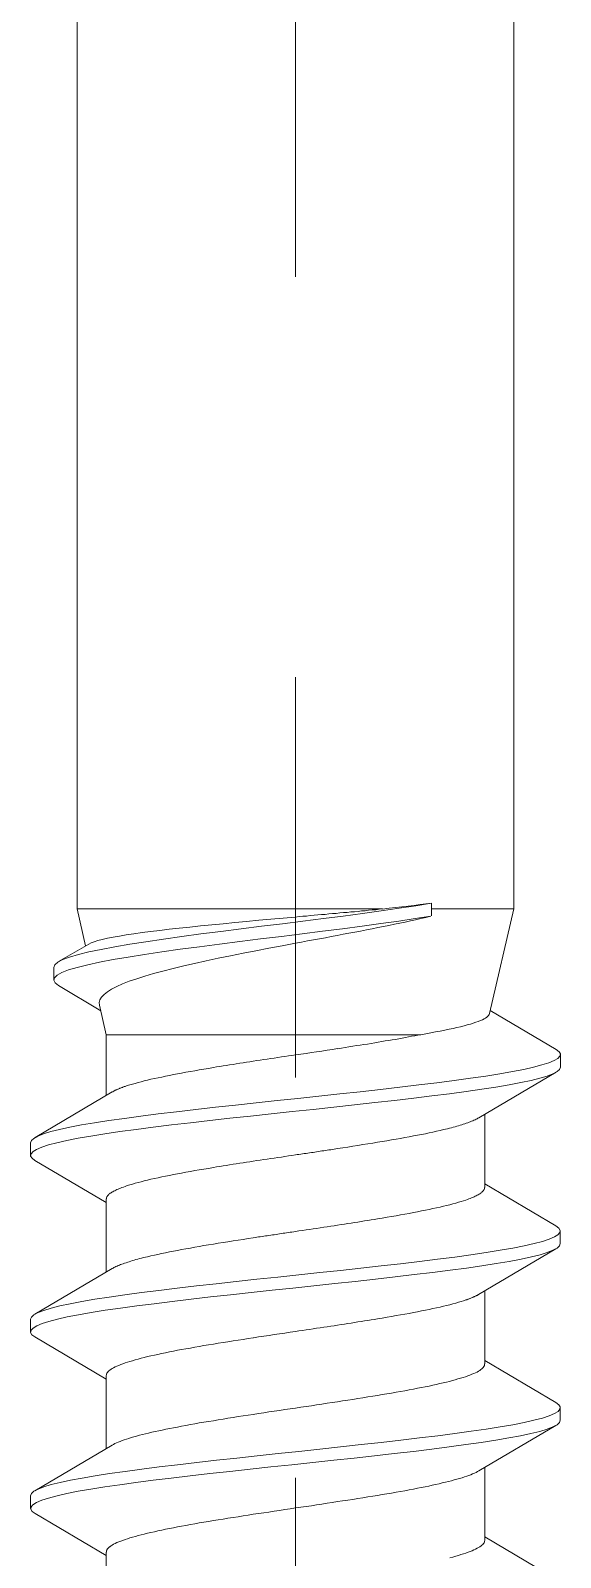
# Model space of a CAD drawing. Header units: millimetres. Extents: x 1459 to 16731, y 971 to 8404.
# Drawn here: x 5654.91 to 5659.11, y 1978.53 to 1990.64 of the extents above; entities that cross this region are included whole.
import ezdxf

# ---------------------------------------------------------------- set-up
doc = ezdxf.new("R2010")
doc.units = ezdxf.units.MM
doc.header["$LTSCALE"] = 0.5
doc.linetypes.add('CENTER', pattern=[50.8, 31.75, -6.35, 6.35, -6.35])
doc.layers.get('0').update_dxf_attribs({"lineweight": 20})
doc.layers.add('Quincaillerie', color=150, linetype='Continuous', lineweight=20)

# ---------------------------------------------------------------- blocks, each defined once
blk = doc.blocks.new('4970087')
at = {"color": 1, "linetype": 'CENTER'}
blk.add_line((0, 5.75), (0, -57.003), dxfattribs=at)
for p, q in [((-1.73, -0.4), (-1.73, -40.538)), ((1.73, -0.4), (1.73, -40.538)), ((0.691, -40.538), (-1.73, -40.538)), ((-1.663, -40.831), (-1.73, -40.538)), ((1.079, -40.538), (1.079, -40.492)), ((1.73, -40.538), (1.079, -40.538)), ((1.079, -40.593), (1.079, -40.538)), ((1.539, -41.368), (1.73, -40.538)), ((-1.877, -40.956), (-1.638, -40.816)), ((-1.916, -41.101), (-1.916, -41.001)), ((-1.544, -41.346), (-1.879, -41.145)), ((-1.5, -41.535), (-1.554, -41.3)), ((1.544, -41.344), (2.066, -41.652)), ((0.993, -41.535), (-1.5, -41.535)), ((-1.5, -42.018), (-1.5, -41.535)), ((2.1, -41.792), (2.1, -41.692)), ((2.066, -41.832), (1.453, -42.194)), ((-2.064, -42.351), (-1.452, -41.989)), ((1.5, -42.746), (1.5, -42.166)), ((-2.099, -42.492), (-2.099, -42.392)), ((-1.5, -42.866), (-2.065, -42.533)), ((1.5, -42.718), (2.065, -43.051)), ((-1.5, -43.418), (-1.5, -42.838)), ((2.099, -43.192), (2.099, -43.092)), ((2.064, -43.233), (1.452, -43.595)), ((-2.066, -43.752), (-1.453, -43.39)), ((1.5, -44.146), (1.5, -43.566)), ((-2.1, -43.892), (-2.1, -43.792)), ((-1.5, -44.266), (-2.066, -43.932)), ((1.5, -44.118), (2.064, -44.451)), ((-1.5, -44.818), (-1.5, -44.238)), ((2.099, -44.592), (2.099, -44.492)), ((2.065, -44.633), (1.453, -44.994)), ((-2.065, -45.151), (-1.453, -44.79)), ((1.5, -45.546), (1.5, -44.966)), ((-2.099, -45.292), (-2.099, -45.192)), ((-1.5, -45.666), (-2.064, -45.333)), ((1.5, -45.518), (2.066, -45.852)), ((-1.5, -46.218), (-1.5, -45.638))]:
    blk.add_line(p, q)
at = {"flags": 128}
for points in [[(-1.916, -41.001), (-1.908, -40.981), (-1.884, -40.961), (-1.845, -40.94), (-1.79, -40.92), (-1.72, -40.899), (-1.637, -40.879), (-1.541, -40.859), (-1.433, -40.838), (-1.314, -40.818), (-1.185, -40.798), (-1.047, -40.777), (-0.901, -40.757), (-0.749, -40.736), (-0.592, -40.716), (-0.431, -40.696), (-0.268, -40.675), (-0.104, -40.655), (0.059, -40.635), (0.221, -40.614), (0.379, -40.594), (0.532, -40.574), (0.68, -40.553), (0.821, -40.533), (0.955, -40.512), (1.079, -40.492)], [(0, -40.602), (0.029, -40.599), (0.059, -40.596), (0.088, -40.594), (0.117, -40.591), (0.147, -40.588), (0.176, -40.586), (0.206, -40.583), (0.235, -40.581), (0.264, -40.578), (0.294, -40.575), (0.323, -40.573), (0.352, -40.57), (0.381, -40.567), (0.41, -40.565), (0.439, -40.562), (0.467, -40.56), (0.496, -40.557), (0.524, -40.554), (0.552, -40.552), (0.58, -40.549), (0.608, -40.546), (0.636, -40.544), (0.664, -40.541), (0.691, -40.538)], [(-1.879, -41.145), (-1.905, -41.125), (-1.916, -41.104), (-1.91, -41.084), (-1.888, -41.063), (-1.851, -41.043), (-1.798, -41.022), (-1.729, -41.002), (-1.647, -40.981), (-1.552, -40.961), (-1.444, -40.94), (-1.326, -40.92), (-1.197, -40.899), (-1.059, -40.879), (-0.913, -40.858), (-0.76, -40.838), (-0.602, -40.817), (-0.441, -40.797), (-0.277, -40.776), (-0.112, -40.756), (0.052, -40.735), (0.215, -40.715), (0.374, -40.695), (0.528, -40.674), (0.676, -40.654), (0.818, -40.634), (0.95, -40.615), (1.073, -40.596)], [(-1.638, -40.816), (-1.62, -40.807), (-1.596, -40.798), (-1.566, -40.789), (-1.531, -40.78), (-1.491, -40.771), (-1.446, -40.762), (-1.396, -40.754), (-1.341, -40.744), (-1.281, -40.735), (-1.216, -40.726), (-1.148, -40.717), (-1.076, -40.708), (-1, -40.699), (-0.921, -40.69), (-0.838, -40.682), (-0.752, -40.673), (-0.664, -40.664), (-0.574, -40.655), (-0.481, -40.646), (-0.387, -40.637), (-0.291, -40.628), (-0.195, -40.619), (-0.097, -40.61), (0, -40.602)], [(1.073, -40.596), (1.033, -40.606), (0.993, -40.615), (0.952, -40.624), (0.911, -40.633), (0.869, -40.642), (0.827, -40.651), (0.784, -40.66), (0.741, -40.669), (0.697, -40.678), (0.653, -40.686), (0.608, -40.695), (0.562, -40.704), (0.516, -40.713), (0.47, -40.722), (0.424, -40.73), (0.378, -40.739), (0.331, -40.748), (0.284, -40.757), (0.237, -40.766), (0.19, -40.775), (0.143, -40.784), (0.095, -40.792), (0.048, -40.801), (0, -40.81)], [(0, -40.81), (-0.106, -40.83), (-0.21, -40.85), (-0.313, -40.869), (-0.415, -40.889), (-0.515, -40.909), (-0.612, -40.929), (-0.707, -40.949), (-0.799, -40.97), (-0.886, -40.99), (-0.97, -41.01), (-1.05, -41.031), (-1.125, -41.051), (-1.194, -41.071), (-1.258, -41.092), (-1.317, -41.112), (-1.37, -41.133), (-1.416, -41.154), (-1.457, -41.174), (-1.49, -41.195), (-1.517, -41.216), (-1.537, -41.237), (-1.55, -41.258), (-1.556, -41.279), (-1.554, -41.3)], [(0.993, -41.535), (1.034, -41.527), (1.073, -41.52), (1.111, -41.513), (1.148, -41.506), (1.183, -41.499), (1.217, -41.492), (1.249, -41.486), (1.28, -41.479), (1.309, -41.472), (1.337, -41.465), (1.362, -41.458), (1.387, -41.451), (1.409, -41.444), (1.43, -41.437), (1.449, -41.43), (1.466, -41.423), (1.482, -41.416), (1.495, -41.409), (1.507, -41.403), (1.517, -41.396), (1.525, -41.389), (1.531, -41.382), (1.535, -41.375), (1.538, -41.368)], [(0.334, -41.646), (0.364, -41.641), (0.394, -41.636), (0.424, -41.632), (0.454, -41.627), (0.484, -41.622), (0.513, -41.618), (0.542, -41.613), (0.571, -41.609), (0.6, -41.604), (0.628, -41.599), (0.656, -41.595), (0.684, -41.59), (0.712, -41.585), (0.739, -41.581), (0.766, -41.576), (0.793, -41.572), (0.819, -41.567), (0.845, -41.562), (0.871, -41.558), (0.896, -41.553), (0.921, -41.548), (0.945, -41.544), (0.969, -41.539), (0.993, -41.535)], [(-2.099, -42.392), (-2.093, -42.375), (-2.073, -42.357), (-2.041, -42.34), (-1.996, -42.322), (-1.939, -42.304), (-1.87, -42.287), (-1.788, -42.269), (-1.695, -42.251), (-1.592, -42.234), (-1.478, -42.216), (-1.356, -42.199), (-1.225, -42.181), (-1.087, -42.163), (-0.942, -42.146), (-0.79, -42.128), (-0.634, -42.11), (-0.474, -42.093), (-0.311, -42.075), (-0.146, -42.057), (0.02, -42.04), (0.186, -42.022), (0.351, -42.005), (0.514, -41.987), (0.673, -41.969), (0.828, -41.952), (0.977, -41.934), (1.121, -41.916), (1.258, -41.899), (1.387, -41.881), (1.508, -41.864), (1.619, -41.846), (1.719, -41.828), (1.809, -41.811), (1.887, -41.793), (1.954, -41.775), (2.008, -41.758), (2.05, -41.74), (2.08, -41.723), (2.096, -41.705), (2.1, -41.687), (2.089, -41.67), (2.066, -41.652)], [(-0.651, -41.796), (-0.625, -41.791), (-0.6, -41.787), (-0.574, -41.783), (-0.548, -41.779), (-0.522, -41.775), (-0.495, -41.771), (-0.469, -41.766), (-0.442, -41.762), (-0.415, -41.758), (-0.388, -41.754), (-0.361, -41.75), (-0.334, -41.746), (-0.306, -41.741), (-0.279, -41.737), (-0.251, -41.733), (-0.224, -41.729), (-0.196, -41.725), (-0.168, -41.721), (-0.14, -41.716), (-0.112, -41.712), (-0.084, -41.708), (-0.056, -41.704), (-0.028, -41.7), (0, -41.696)], [(-2.065, -42.533), (-2.088, -42.515), (-2.099, -42.498), (-2.096, -42.48), (-2.08, -42.462), (-2.052, -42.445), (-2.011, -42.427), (-1.957, -42.409), (-1.891, -42.392), (-1.812, -42.374), (-1.723, -42.356), (-1.622, -42.339), (-1.511, -42.321), (-1.391, -42.303), (-1.263, -42.286), (-1.127, -42.268), (-0.983, -42.251), (-0.833, -42.233), (-0.678, -42.215), (-0.519, -42.198), (-0.357, -42.18), (-0.192, -42.162), (-0.026, -42.145), (0.14, -42.127), (0.305, -42.109), (0.469, -42.092), (0.629, -42.074), (0.785, -42.057), (0.937, -42.039), (1.082, -42.021), (1.221, -42.004), (1.353, -41.986), (1.476, -41.968), (1.589, -41.951), (1.693, -41.933), (1.785, -41.915), (1.867, -41.898), (1.937, -41.88), (1.995, -41.863), (2.04, -41.845), (2.073, -41.827), (2.093, -41.81), (2.1, -41.792)], [(-1.351, -41.946), (-1.333, -41.939), (-1.313, -41.933), (-1.292, -41.927), (-1.27, -41.921), (-1.247, -41.914), (-1.223, -41.908), (-1.198, -41.902), (-1.172, -41.896), (-1.146, -41.889), (-1.118, -41.883), (-1.089, -41.877), (-1.06, -41.871), (-1.03, -41.864), (-0.999, -41.858), (-0.967, -41.852), (-0.935, -41.846), (-0.902, -41.839), (-0.868, -41.833), (-0.833, -41.827), (-0.798, -41.821), (-0.762, -41.814), (-0.726, -41.808), (-0.688, -41.802), (-0.651, -41.796)], [(-1.451, -41.989), (-1.448, -41.987), (-1.445, -41.985), (-1.442, -41.984), (-1.439, -41.982), (-1.435, -41.98), (-1.432, -41.978), (-1.428, -41.976), (-1.424, -41.975), (-1.42, -41.973), (-1.416, -41.971), (-1.412, -41.969), (-1.408, -41.967), (-1.404, -41.966), (-1.4, -41.964), (-1.395, -41.962), (-1.391, -41.96), (-1.386, -41.958), (-1.382, -41.956), (-1.377, -41.955), (-1.372, -41.953), (-1.367, -41.951), (-1.362, -41.949), (-1.357, -41.947), (-1.351, -41.946)], [(1.173, -42.288), (1.189, -42.284), (1.205, -42.281), (1.22, -42.277), (1.236, -42.273), (1.25, -42.269), (1.265, -42.265), (1.279, -42.261), (1.292, -42.257), (1.305, -42.253), (1.318, -42.249), (1.33, -42.245), (1.342, -42.241), (1.354, -42.237), (1.365, -42.233), (1.376, -42.23), (1.386, -42.226), (1.396, -42.222), (1.405, -42.218), (1.414, -42.214), (1.423, -42.21), (1.431, -42.206), (1.439, -42.202), (1.446, -42.198), (1.453, -42.194)], [(0.334, -42.438), (0.375, -42.432), (0.415, -42.426), (0.455, -42.42), (0.495, -42.413), (0.535, -42.407), (0.574, -42.401), (0.612, -42.395), (0.651, -42.388), (0.688, -42.382), (0.725, -42.376), (0.762, -42.37), (0.798, -42.363), (0.833, -42.357), (0.868, -42.351), (0.902, -42.345), (0.935, -42.338), (0.967, -42.332), (0.999, -42.326), (1.03, -42.32), (1.061, -42.313), (1.09, -42.307), (1.118, -42.301), (1.146, -42.295), (1.173, -42.288)], [(-0.651, -42.588), (-0.625, -42.584), (-0.6, -42.58), (-0.574, -42.576), (-0.548, -42.572), (-0.522, -42.568), (-0.495, -42.563), (-0.469, -42.559), (-0.442, -42.555), (-0.415, -42.551), (-0.388, -42.547), (-0.361, -42.543), (-0.334, -42.538), (-0.306, -42.534), (-0.279, -42.53), (-0.251, -42.526), (-0.224, -42.522), (-0.196, -42.518), (-0.168, -42.513), (-0.14, -42.509), (-0.112, -42.505), (-0.084, -42.501), (-0.056, -42.497), (-0.028, -42.493), (0, -42.488)], [(0, -42.488), (0.014, -42.486), (0.028, -42.484), (0.042, -42.482), (0.056, -42.48), (0.07, -42.478), (0.084, -42.476), (0.098, -42.474), (0.112, -42.472), (0.126, -42.47), (0.14, -42.468), (0.154, -42.466), (0.168, -42.463), (0.182, -42.461), (0.196, -42.459), (0.21, -42.457), (0.224, -42.455), (0.237, -42.453), (0.251, -42.451), (0.265, -42.449), (0.279, -42.447), (0.293, -42.445), (0.306, -42.443), (0.32, -42.441), (0.334, -42.438)], [(-1.351, -42.738), (-1.333, -42.732), (-1.313, -42.726), (-1.292, -42.72), (-1.27, -42.713), (-1.247, -42.707), (-1.223, -42.701), (-1.198, -42.695), (-1.172, -42.688), (-1.146, -42.682), (-1.118, -42.676), (-1.089, -42.67), (-1.06, -42.663), (-1.03, -42.657), (-0.999, -42.651), (-0.967, -42.645), (-0.935, -42.638), (-0.902, -42.632), (-0.868, -42.626), (-0.833, -42.62), (-0.798, -42.613), (-0.762, -42.607), (-0.726, -42.601), (-0.688, -42.595), (-0.651, -42.588)], [(-1.499, -42.838), (-1.499, -42.834), (-1.498, -42.83), (-1.497, -42.826), (-1.495, -42.822), (-1.493, -42.818), (-1.49, -42.813), (-1.486, -42.809), (-1.482, -42.805), (-1.478, -42.801), (-1.473, -42.797), (-1.468, -42.793), (-1.462, -42.788), (-1.455, -42.784), (-1.448, -42.78), (-1.441, -42.776), (-1.433, -42.772), (-1.425, -42.768), (-1.416, -42.763), (-1.406, -42.759), (-1.396, -42.755), (-1.386, -42.751), (-1.375, -42.747), (-1.363, -42.743), (-1.351, -42.738)], [(0.651, -42.996), (0.688, -42.989), (0.726, -42.983), (0.762, -42.977), (0.798, -42.971), (0.833, -42.964), (0.868, -42.958), (0.902, -42.952), (0.935, -42.946), (0.967, -42.939), (0.999, -42.933), (1.03, -42.927), (1.06, -42.921), (1.089, -42.914), (1.118, -42.908), (1.146, -42.902), (1.172, -42.896), (1.198, -42.889), (1.223, -42.883), (1.247, -42.877), (1.27, -42.871), (1.292, -42.864), (1.313, -42.858), (1.333, -42.852), (1.351, -42.846)], [(1.351, -42.846), (1.363, -42.841), (1.375, -42.837), (1.386, -42.833), (1.396, -42.829), (1.406, -42.825), (1.416, -42.821), (1.425, -42.816), (1.433, -42.812), (1.441, -42.808), (1.448, -42.804), (1.455, -42.8), (1.462, -42.796), (1.468, -42.791), (1.473, -42.787), (1.478, -42.783), (1.482, -42.779), (1.486, -42.775), (1.49, -42.771), (1.493, -42.766), (1.495, -42.762), (1.497, -42.758), (1.498, -42.754), (1.499, -42.75), (1.499, -42.746)], [(-2.1, -43.792), (-2.093, -43.774), (-2.073, -43.757), (-2.04, -43.739), (-1.995, -43.721), (-1.937, -43.704), (-1.867, -43.686), (-1.785, -43.669), (-1.693, -43.651), (-1.589, -43.633), (-1.476, -43.616), (-1.353, -43.598), (-1.221, -43.58), (-1.082, -43.563), (-0.937, -43.545), (-0.785, -43.527), (-0.629, -43.51), (-0.469, -43.492), (-0.305, -43.475), (-0.14, -43.457), (0.026, -43.439), (0.192, -43.422), (0.357, -43.404), (0.519, -43.386), (0.678, -43.369), (0.833, -43.351), (0.983, -43.333), (1.127, -43.316), (1.263, -43.298), (1.391, -43.281), (1.511, -43.263), (1.622, -43.245), (1.723, -43.228), (1.812, -43.21), (1.891, -43.192), (1.957, -43.175), (2.011, -43.157), (2.052, -43.139), (2.08, -43.122), (2.096, -43.104), (2.099, -43.087), (2.088, -43.069), (2.065, -43.051)], [(-0.334, -43.146), (-0.32, -43.144), (-0.306, -43.141), (-0.293, -43.139), (-0.279, -43.137), (-0.265, -43.135), (-0.251, -43.133), (-0.237, -43.131), (-0.224, -43.129), (-0.21, -43.127), (-0.196, -43.125), (-0.182, -43.123), (-0.168, -43.121), (-0.154, -43.119), (-0.14, -43.116), (-0.126, -43.114), (-0.112, -43.112), (-0.098, -43.11), (-0.084, -43.108), (-0.07, -43.106), (-0.056, -43.104), (-0.042, -43.102), (-0.028, -43.1), (-0.014, -43.098), (0, -43.096)], [(0, -43.096), (0.028, -43.091), (0.056, -43.087), (0.084, -43.083), (0.112, -43.079), (0.14, -43.075), (0.168, -43.071), (0.196, -43.066), (0.224, -43.062), (0.251, -43.058), (0.279, -43.054), (0.306, -43.05), (0.334, -43.046), (0.361, -43.041), (0.388, -43.037), (0.415, -43.033), (0.442, -43.029), (0.469, -43.025), (0.495, -43.021), (0.522, -43.016), (0.548, -43.012), (0.574, -43.008), (0.6, -43.004), (0.625, -43), (0.651, -42.996)], [(-2.066, -43.932), (-2.089, -43.914), (-2.1, -43.897), (-2.096, -43.879), (-2.08, -43.861), (-2.05, -43.844), (-2.008, -43.826), (-1.954, -43.809), (-1.887, -43.791), (-1.809, -43.773), (-1.719, -43.756), (-1.619, -43.738), (-1.508, -43.72), (-1.387, -43.703), (-1.258, -43.685), (-1.121, -43.668), (-0.977, -43.65), (-0.828, -43.632), (-0.673, -43.615), (-0.514, -43.597), (-0.351, -43.579), (-0.186, -43.562), (-0.02, -43.544), (0.146, -43.527), (0.311, -43.509), (0.474, -43.491), (0.634, -43.474), (0.79, -43.456), (0.942, -43.438), (1.087, -43.421), (1.225, -43.403), (1.356, -43.386), (1.478, -43.368), (1.592, -43.35), (1.695, -43.333), (1.788, -43.315), (1.87, -43.297), (1.939, -43.28), (1.996, -43.262), (2.041, -43.244), (2.073, -43.227), (2.093, -43.209), (2.099, -43.192)], [(-1.173, -43.296), (-1.146, -43.289), (-1.118, -43.283), (-1.09, -43.277), (-1.061, -43.271), (-1.03, -43.264), (-0.999, -43.258), (-0.967, -43.252), (-0.935, -43.246), (-0.902, -43.239), (-0.868, -43.233), (-0.833, -43.227), (-0.798, -43.221), (-0.762, -43.214), (-0.725, -43.208), (-0.688, -43.202), (-0.651, -43.196), (-0.612, -43.189), (-0.574, -43.183), (-0.535, -43.177), (-0.495, -43.171), (-0.455, -43.164), (-0.415, -43.158), (-0.375, -43.152), (-0.334, -43.146)], [(-1.453, -43.39), (-1.446, -43.386), (-1.439, -43.382), (-1.431, -43.378), (-1.423, -43.374), (-1.414, -43.37), (-1.405, -43.366), (-1.396, -43.362), (-1.386, -43.358), (-1.376, -43.355), (-1.365, -43.351), (-1.354, -43.347), (-1.342, -43.343), (-1.33, -43.339), (-1.318, -43.335), (-1.305, -43.331), (-1.292, -43.327), (-1.279, -43.323), (-1.265, -43.319), (-1.25, -43.315), (-1.236, -43.311), (-1.22, -43.307), (-1.205, -43.303), (-1.189, -43.3), (-1.173, -43.296)], [(0.651, -43.788), (0.688, -43.782), (0.726, -43.776), (0.762, -43.77), (0.798, -43.763), (0.833, -43.757), (0.868, -43.751), (0.902, -43.745), (0.935, -43.738), (0.967, -43.732), (0.999, -43.726), (1.03, -43.72), (1.06, -43.713), (1.089, -43.707), (1.118, -43.701), (1.146, -43.695), (1.172, -43.688), (1.198, -43.682), (1.223, -43.676), (1.247, -43.67), (1.27, -43.663), (1.292, -43.657), (1.313, -43.651), (1.333, -43.645), (1.351, -43.638)], [(1.351, -43.638), (1.357, -43.637), (1.362, -43.635), (1.367, -43.633), (1.372, -43.631), (1.377, -43.629), (1.382, -43.628), (1.386, -43.626), (1.391, -43.624), (1.395, -43.622), (1.4, -43.62), (1.404, -43.618), (1.408, -43.617), (1.412, -43.615), (1.416, -43.613), (1.42, -43.611), (1.424, -43.609), (1.428, -43.608), (1.432, -43.606), (1.435, -43.604), (1.439, -43.602), (1.442, -43.6), (1.445, -43.599), (1.448, -43.597), (1.451, -43.595)], [(0, -43.888), (0.028, -43.884), (0.056, -43.88), (0.084, -43.876), (0.112, -43.872), (0.14, -43.868), (0.168, -43.863), (0.196, -43.859), (0.224, -43.855), (0.251, -43.851), (0.279, -43.847), (0.306, -43.843), (0.334, -43.838), (0.361, -43.834), (0.388, -43.83), (0.415, -43.826), (0.442, -43.822), (0.469, -43.818), (0.495, -43.813), (0.522, -43.809), (0.548, -43.805), (0.574, -43.801), (0.6, -43.797), (0.625, -43.793), (0.651, -43.788)], [(-1.173, -44.088), (-1.146, -44.082), (-1.118, -44.076), (-1.09, -44.07), (-1.061, -44.063), (-1.03, -44.057), (-0.999, -44.051), (-0.967, -44.045), (-0.935, -44.038), (-0.902, -44.032), (-0.868, -44.026), (-0.833, -44.02), (-0.798, -44.013), (-0.762, -44.007), (-0.725, -44.001), (-0.688, -43.995), (-0.651, -43.988), (-0.612, -43.982), (-0.574, -43.976), (-0.535, -43.97), (-0.495, -43.963), (-0.455, -43.957), (-0.415, -43.951), (-0.375, -43.945), (-0.334, -43.938)], [(-1.5, -44.238), (-1.499, -44.232), (-1.498, -44.226), (-1.495, -44.22), (-1.49, -44.213), (-1.485, -44.207), (-1.478, -44.201), (-1.471, -44.195), (-1.462, -44.188), (-1.452, -44.182), (-1.441, -44.176), (-1.428, -44.17), (-1.415, -44.163), (-1.401, -44.157), (-1.385, -44.151), (-1.369, -44.145), (-1.351, -44.138), (-1.332, -44.132), (-1.312, -44.126), (-1.292, -44.12), (-1.27, -44.113), (-1.247, -44.107), (-1.223, -44.101), (-1.198, -44.095), (-1.173, -44.088)], [(1.46, -44.197), (1.463, -44.195), (1.466, -44.193), (1.469, -44.191), (1.472, -44.189), (1.475, -44.186), (1.477, -44.184), (1.48, -44.182), (1.482, -44.18), (1.484, -44.178), (1.486, -44.176), (1.488, -44.174), (1.49, -44.171), (1.491, -44.169), (1.493, -44.167), (1.494, -44.165), (1.495, -44.163), (1.496, -44.161), (1.497, -44.158), (1.498, -44.156), (1.498, -44.154), (1.499, -44.152), (1.499, -44.15), (1.499, -44.148), (1.499, -44.146)], [(0.935, -44.346), (0.967, -44.339), (0.999, -44.333), (1.029, -44.327), (1.059, -44.321), (1.088, -44.315), (1.116, -44.308), (1.144, -44.302), (1.17, -44.296), (1.196, -44.29), (1.22, -44.284), (1.244, -44.278), (1.267, -44.271), (1.288, -44.265), (1.309, -44.259), (1.329, -44.253), (1.348, -44.247), (1.366, -44.24), (1.382, -44.234), (1.398, -44.228), (1.413, -44.222), (1.426, -44.216), (1.439, -44.21), (1.45, -44.203), (1.46, -44.197)], [(0, -44.496), (0.042, -44.489), (0.084, -44.483), (0.126, -44.477), (0.168, -44.471), (0.21, -44.464), (0.251, -44.458), (0.292, -44.452), (0.334, -44.446), (0.374, -44.439), (0.415, -44.433), (0.455, -44.427), (0.495, -44.421), (0.535, -44.414), (0.574, -44.408), (0.612, -44.402), (0.651, -44.396), (0.688, -44.389), (0.725, -44.383), (0.762, -44.377), (0.798, -44.371), (0.833, -44.364), (0.868, -44.358), (0.902, -44.352), (0.935, -44.346)], [(-2.099, -45.192), (-2.093, -45.174), (-2.073, -45.156), (-2.04, -45.139), (-1.994, -45.121), (-1.936, -45.103), (-1.865, -45.086), (-1.783, -45.068), (-1.69, -45.051), (-1.587, -45.033), (-1.473, -45.015), (-1.351, -44.998), (-1.219, -44.98), (-1.08, -44.962), (-0.935, -44.945), (-0.783, -44.927), (-0.627, -44.91), (-0.466, -44.892), (-0.303, -44.874), (-0.138, -44.857), (0.028, -44.839), (0.194, -44.821), (0.358, -44.804), (0.52, -44.786), (0.68, -44.769), (0.834, -44.751), (0.984, -44.733), (1.128, -44.716), (1.264, -44.698), (1.393, -44.68), (1.512, -44.663), (1.623, -44.645), (1.723, -44.628), (1.812, -44.61), (1.89, -44.592), (1.957, -44.575), (2.011, -44.557), (2.053, -44.539), (2.081, -44.522), (2.096, -44.504), (2.098, -44.487), (2.088, -44.469), (2.064, -44.451)], [(-0.935, -44.646), (-0.902, -44.639), (-0.868, -44.633), (-0.833, -44.627), (-0.798, -44.621), (-0.762, -44.614), (-0.725, -44.608), (-0.688, -44.602), (-0.651, -44.596), (-0.612, -44.589), (-0.574, -44.583), (-0.535, -44.577), (-0.495, -44.571), (-0.455, -44.564), (-0.415, -44.558), (-0.374, -44.552), (-0.334, -44.546), (-0.292, -44.539), (-0.251, -44.533), (-0.21, -44.527), (-0.168, -44.521), (-0.126, -44.514), (-0.084, -44.508), (-0.042, -44.502), (0, -44.496)], [(-2.064, -45.333), (-2.088, -45.315), (-2.098, -45.298), (-2.096, -45.28), (-2.081, -45.262), (-2.053, -45.245), (-2.011, -45.227), (-1.957, -45.209), (-1.89, -45.192), (-1.812, -45.174), (-1.723, -45.156), (-1.623, -45.139), (-1.512, -45.121), (-1.393, -45.104), (-1.264, -45.086), (-1.128, -45.068), (-0.984, -45.051), (-0.834, -45.033), (-0.68, -45.015), (-0.52, -44.998), (-0.358, -44.98), (-0.194, -44.963), (-0.028, -44.945), (0.138, -44.927), (0.303, -44.91), (0.466, -44.892), (0.627, -44.874), (0.783, -44.857), (0.935, -44.839), (1.08, -44.822), (1.219, -44.804), (1.351, -44.786), (1.473, -44.769), (1.587, -44.751), (1.69, -44.733), (1.783, -44.716), (1.865, -44.698), (1.936, -44.681), (1.994, -44.663), (2.04, -44.645), (2.073, -44.628), (2.093, -44.61), (2.099, -44.592)], [(-1.453, -44.79), (-1.442, -44.784), (-1.431, -44.778), (-1.418, -44.772), (-1.404, -44.766), (-1.389, -44.76), (-1.374, -44.754), (-1.357, -44.748), (-1.339, -44.742), (-1.32, -44.736), (-1.301, -44.73), (-1.28, -44.724), (-1.259, -44.718), (-1.236, -44.712), (-1.213, -44.706), (-1.189, -44.7), (-1.164, -44.694), (-1.138, -44.688), (-1.111, -44.682), (-1.084, -44.676), (-1.056, -44.67), (-1.027, -44.664), (-0.997, -44.658), (-0.966, -44.652), (-0.935, -44.646)], [(0.935, -45.138), (0.966, -45.132), (0.997, -45.126), (1.027, -45.12), (1.056, -45.114), (1.084, -45.108), (1.111, -45.102), (1.138, -45.096), (1.164, -45.09), (1.189, -45.084), (1.213, -45.078), (1.236, -45.072), (1.259, -45.066), (1.28, -45.06), (1.301, -45.054), (1.32, -45.048), (1.339, -45.042), (1.357, -45.036), (1.374, -45.03), (1.389, -45.024), (1.404, -45.018), (1.418, -45.012), (1.431, -45.006), (1.442, -45), (1.453, -44.994)], [(0, -45.288), (0.042, -45.282), (0.084, -45.276), (0.126, -45.27), (0.168, -45.263), (0.21, -45.257), (0.251, -45.251), (0.292, -45.245), (0.334, -45.238), (0.374, -45.232), (0.415, -45.226), (0.455, -45.22), (0.495, -45.213), (0.535, -45.207), (0.574, -45.201), (0.612, -45.195), (0.651, -45.188), (0.688, -45.182), (0.725, -45.176), (0.762, -45.17), (0.798, -45.163), (0.833, -45.157), (0.868, -45.151), (0.902, -45.145), (0.935, -45.138)], [(-0.935, -45.438), (-0.902, -45.432), (-0.868, -45.426), (-0.833, -45.42), (-0.798, -45.413), (-0.762, -45.407), (-0.725, -45.401), (-0.688, -45.395), (-0.651, -45.388), (-0.612, -45.382), (-0.574, -45.376), (-0.535, -45.37), (-0.495, -45.363), (-0.455, -45.357), (-0.415, -45.351), (-0.374, -45.345), (-0.334, -45.338), (-0.292, -45.332), (-0.251, -45.326), (-0.21, -45.32), (-0.168, -45.313), (-0.126, -45.307), (-0.084, -45.301), (-0.042, -45.295), (0, -45.288)], [(-1.462, -45.588), (-1.452, -45.582), (-1.441, -45.576), (-1.429, -45.57), (-1.416, -45.563), (-1.401, -45.557), (-1.385, -45.551), (-1.369, -45.545), (-1.351, -45.538), (-1.332, -45.532), (-1.312, -45.526), (-1.291, -45.52), (-1.269, -45.513), (-1.247, -45.507), (-1.223, -45.501), (-1.198, -45.495), (-1.172, -45.488), (-1.146, -45.482), (-1.118, -45.476), (-1.09, -45.47), (-1.06, -45.463), (-1.03, -45.457), (-0.999, -45.451), (-0.968, -45.445), (-0.935, -45.438)], [(-1.499, -45.638), (-1.499, -45.636), (-1.499, -45.634), (-1.499, -45.632), (-1.498, -45.63), (-1.498, -45.628), (-1.497, -45.626), (-1.496, -45.624), (-1.495, -45.622), (-1.494, -45.62), (-1.493, -45.618), (-1.492, -45.616), (-1.49, -45.613), (-1.489, -45.611), (-1.487, -45.609), (-1.485, -45.607), (-1.483, -45.605), (-1.481, -45.603), (-1.479, -45.601), (-1.476, -45.599), (-1.474, -45.597), (-1.471, -45.595), (-1.468, -45.593), (-1.465, -45.591), (-1.462, -45.588)], [(1.223, -45.683), (1.247, -45.677), (1.27, -45.671), (1.292, -45.664), (1.312, -45.658), (1.332, -45.652), (1.351, -45.646), (1.369, -45.639), (1.385, -45.633), (1.401, -45.627), (1.415, -45.621), (1.428, -45.614), (1.441, -45.608), (1.452, -45.602), (1.462, -45.596), (1.471, -45.589), (1.478, -45.583), (1.485, -45.577), (1.49, -45.571), (1.495, -45.564), (1.498, -45.558), (1.499, -45.552), (1.5, -45.546)]]:
    blk.add_lwpolyline(points, dxfattribs=at)
for centre, major_axis, ratio, start_param, end_param in [((-0.009, -40.518), (1.741, 0.154), 0.0513, -1.161551, -0.900632), ((-0.003, -41.677), (1.517, 0.227), 0.012537, -1.57076, -1.348871), ((0.003, -43.907), (1.517, 0.227), 0.012537, 1.570833, 1.792722)]:
    blk.add_ellipse(centre, major_axis=major_axis, ratio=ratio, start_param=start_param, end_param=end_param)

msp = doc.modelspace()

# ---------------------------------------------------------------- block references
at = {"layer": 'Quincaillerie', "lineweight": 20}
msp.add_blockref('4970087', (5657.013, 2024.214), dxfattribs=at)

doc.saveas('drawing.dxf')
